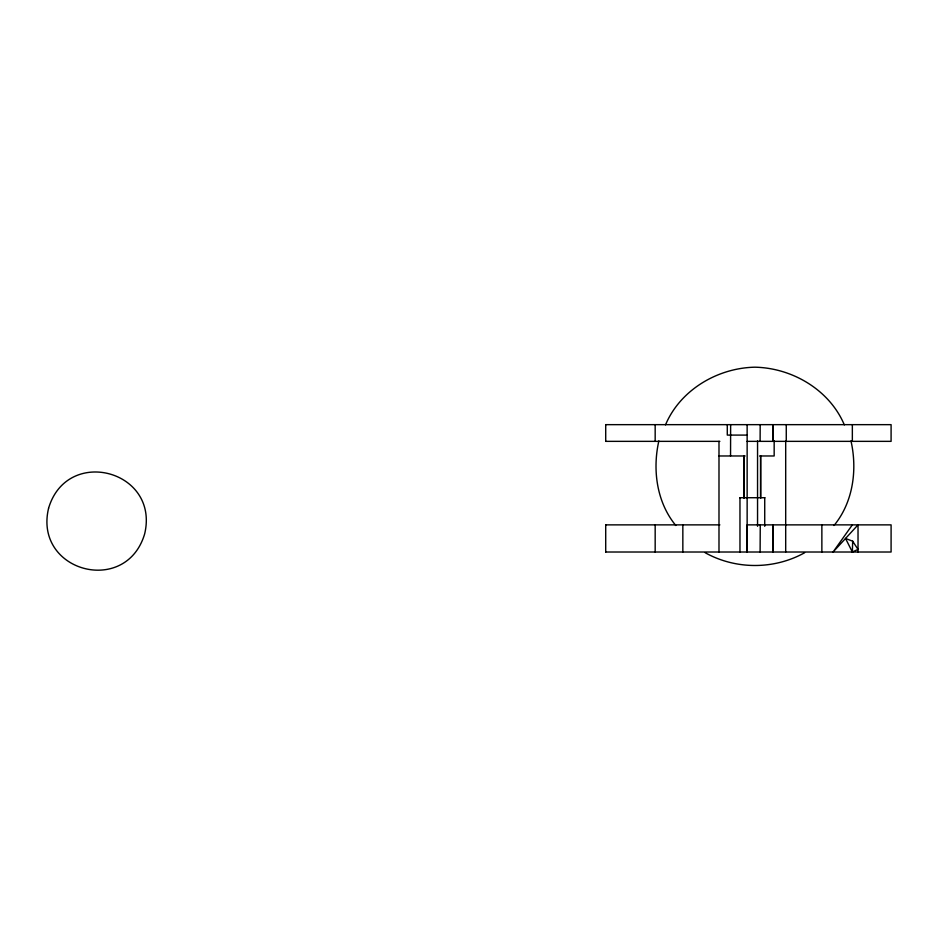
<?xml version="1.0" encoding="UTF-8"?>
<svg xmlns="http://www.w3.org/2000/svg" width="938" height="938" viewBox="0 0 938 938"><rect width="100%" height="100%" fill="white"/><g stroke="black" fill="none" stroke-linecap="round" stroke-linejoin="round"><path stroke-width="1.41" d="M747.14 424.656L747.14 552.013L747.14 524.87L891.1 524.87L891.088 552.013L605.655 552.013M852.349 552.013L852.677 541.203L845.537 538.447L852.349 552.013L858.024 549.398L852.677 541.203M658.863 440.895C652.332 469.704 656.647 502.264 675.817 525.503M665.488 424.902C680.202 389.95 717.535 367.931 754.914 367.192C792.293 367.931 829.638 389.95 844.341 424.902M852.349 524.87L833.061 552.013L858.024 524.87L858.024 552.013M834.011 525.503C853.181 502.264 857.496 469.704 850.965 440.895M804.64 552.74C774.014 569.741 735.814 569.741 705.2 552.74M605.655 424.656L891.1 424.656L891.088 441.352L747.117 441.352M747.117 435.091L727.278 435.091L727.278 424.656M605.655 441.352L719.856 441.352M718.989 455.974L745.112 455.974M759.581 455.974L774.167 455.974L774.167 440.661M739.824 497.726L764.88 497.726M605.655 524.87L719.868 524.87M747.129 538.447L747.14 552.013M852.349 424.656L852.349 441.352M821.864 524.87L821.864 552.013M786.267 424.656L786.267 441.352M785.692 441.352L785.692 552.013M764.728 497.726L764.728 526.3M760.706 455.974L760.706 498.172M760.53 455.974L760.53 497.726M760.19 424.656L760.108 441.352M760.261 524.87L760.108 552.013M757.552 440.919L757.552 526.3M744.174 455.974L744.174 497.726M743.998 455.974L743.998 498.172M739.965 497.726L739.965 552.013M730.643 424.656L730.55 455.974M718.989 441.352L718.989 552.013M682.841 524.87L682.841 552.013M655.17 424.656L655.17 441.352M655.17 524.87L655.17 552.013M605.714 424.656L605.714 441.352M605.714 524.87L605.714 552.013M48.588 508.22C33.416 571.664 126.067 596.486 144.64 533.957C159.823 470.513 67.173 445.691 48.588 508.22M772.806 441.352L772.806 424.656L772.795 441.352M772.806 552.013L772.806 524.87L772.795 552.013"/></g></svg>
